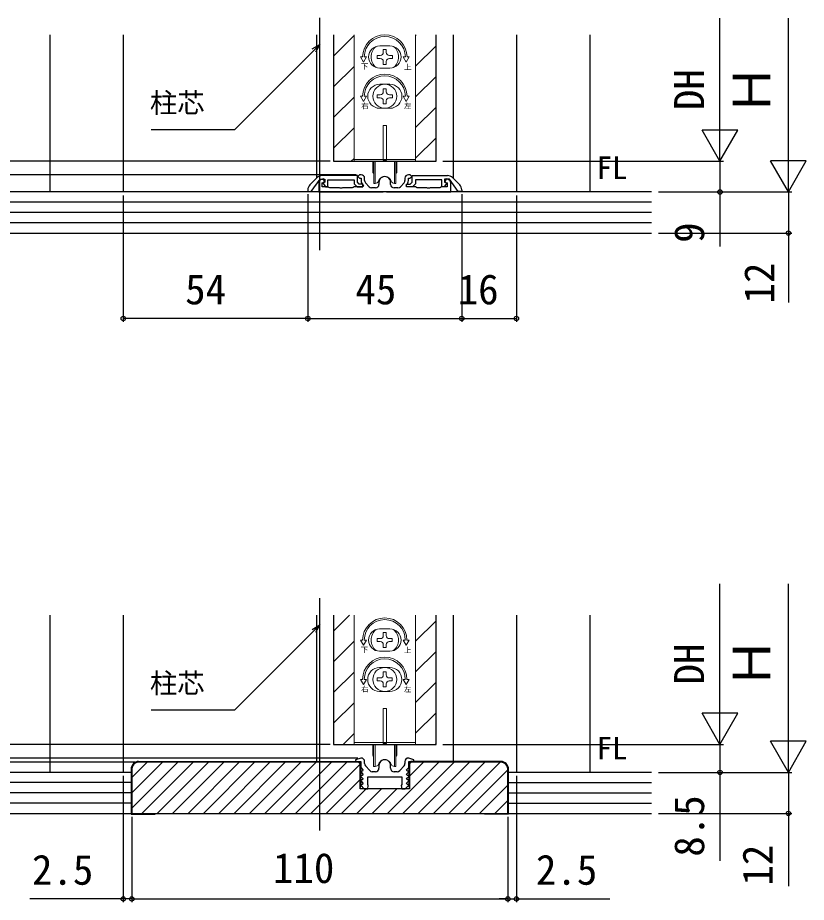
# Model space of a CAD drawing. Units: millimetres, scale not verified. Extents: x -525 to 525, y -783 to 779.
# Drawn here: x -399.9 to -169.2, y -256.2 to 2.6 of the extents above; entities that cross this region are included whole.
import ezdxf
from ezdxf.enums import TextEntityAlignment as Align

# ---------------------------------------------------------------- set-up
doc = ezdxf.new("R2010")
doc.units = ezdxf.units.MM
doc.header["$LTSCALE"] = 4
for name, color, linetype in [('0-2_USER1', 3, 'Continuous'), ('0-3_YKK_11', 7, 'Continuous'), ('0-5_YKK_12', 2, 'Continuous'), ('0-8_YKK_D', 6, 'Continuous'), ('0-A_YSS_K', 3, 'Continuous'), ('0-B_YSS_KE', 3, 'Continuous')]:
    doc.layers.add(name, color=color, linetype=linetype)
doc.layers.add('0-6_YKK_13', color=4, linetype='Continuous', lineweight=18)
doc.styles.add('ＭＳ ゴシック', font='')
doc.styles.get('ＭＳ ゴシック').set_extended_font_data('MS Gothic')

msp = doc.modelspace()

# ---------------------------------------------------------------- linework, layer by layer
at = {"layer": '0-3_YKK_11'}
for p, q in [((-300.504, -43.574), (-310.875, -43.574)), ((-284.503, -43.574), (-274.131, -43.574)), ((-312.29, -44.16), (-314.418, -46.288)), ((-311.803, -45.774), (-311.803, -48.376)), ((-298.403, -44.995), (-298.403, -44.376)), ((-297.102, -46.84), (-298.151, -45.66)), ((-294.203, -45.576), (-294.203, -46.176)), ((-290.803, -46.176), (-290.803, -45.576)), ((-286.856, -45.66), (-287.905, -46.84)), ((-286.603, -44.376), (-286.603, -44.995)), ((-272.717, -44.16), (-270.589, -46.288)), ((-295.203, -47.176), (-296.354, -47.176)), ((-288.653, -47.176), (-289.803, -47.176)), ((-298.403, -215.575), (-298.403, -214.959)), ((-296.901, -217.628), (-298.147, -216.244)), ((-294.203, -216.159), (-294.203, -216.959)), ((-290.803, -216.959), (-290.803, -216.159)), ((-286.86, -216.244), (-288.106, -217.628)), ((-286.603, -214.959), (-286.603, -215.575)), ((-295.203, -217.959), (-296.158, -217.959)), ((-288.849, -217.959), (-289.803, -217.959))]:
    msp.add_line(p, q, dxfattribs=at)
for points in [[(-315.004, -47.702), (-315.004, -48.274), (-314.004, -48.274), (-311.404, -44.574), (-310.004, -44.574), (-310.004, -45.482), (-310.672, -45.725), (-309.867, -46.874), (-309.204, -46.874), (-309.204, -44.774), (-301.504, -44.774), (-301.504, -45.957), (-300.587, -46.874), (-298.904, -46.874), (-298.904, -46.074), (-299.972, -46.074), (-300.504, -45.543), (-300.504, -43.574)], [(-299.403, -43.376), (-299.903, -43.376), (-300.403, -43.876), (-299.903, -44.376), (-299.403, -44.376), (-299.403, -44.995)], [(-270.003, -47.702), (-270.003, -48.274), (-271.003, -48.274), (-273.603, -44.574), (-275.003, -44.574), (-275.003, -45.482), (-274.335, -45.725), (-275.139, -46.874), (-275.803, -46.874), (-275.803, -44.774), (-283.503, -44.774), (-283.503, -45.957), (-284.42, -46.874), (-286.103, -46.874), (-286.103, -46.074), (-285.034, -46.074), (-284.503, -45.543), (-284.503, -43.574)], [(-285.603, -44.995), (-285.603, -44.376), (-285.103, -44.376), (-284.603, -43.876), (-285.103, -43.376), (-285.603, -43.376)], [(-311.803, -48.376), (-292.962, -48.376), (-292.778, -48.256), (-292.228, -48.256), (-292.045, -48.376), (-273.203, -48.376), (-273.203, -45.774)], [(-298.898, -46.324), (-298.742, -46.5), (-298.911, -46.876), (-301.503, -46.876), (-301.763, -47.026), (-302.023, -47.176), (-304.845, -47.176), (-305.028, -47.296), (-305.578, -47.296), (-305.762, -47.176), (-308.584, -47.176), (-308.844, -47.026), (-309.103, -46.876), (-310.803, -46.876), (-310.803, -45.704), (-310.119, -45.455), (-310.461, -44.515), (-311.08, -44.74)], [(-273.927, -44.74), (-274.546, -44.515), (-274.888, -45.455), (-274.203, -45.704), (-274.203, -46.876), (-275.903, -46.876), (-276.163, -47.026), (-276.423, -47.176), (-279.245, -47.176), (-279.428, -47.296), (-279.978, -47.296), (-280.162, -47.176), (-282.984, -47.176), (-283.244, -47.026), (-283.503, -46.876), (-286.096, -46.876), (-286.265, -46.5), (-286.109, -46.324)], [(-299.403, -213.959), (-299.503, -213.959), (-301.036, -214.45), (-300.957, -214.959), (-299.503, -214.959), (-299.503, -216.76), (-298.892, -217.371), (-299.053, -217.759), (-299.415, -217.759), (-299.529, -218.034), (-298.892, -218.671), (-299.053, -219.059), (-299.415, -219.059), (-299.529, -219.334), (-298.892, -219.971), (-299.053, -220.359), (-299.415, -220.359), (-299.529, -220.634), (-298.892, -221.271), (-299.053, -221.659), (-299.416, -221.659), (-299.529, -221.933), (-298.503, -222.959), (-297.503, -222.959), (-297.316, -221.995), (-297.503, -221.717), (-297.503, -219.459)], [(-297.503, -219.459), (-287.503, -219.459), (-287.503, -221.717), (-287.691, -221.995), (-287.503, -222.959), (-286.503, -222.959), (-285.478, -221.933), (-285.591, -221.659), (-285.954, -221.659), (-286.115, -221.271), (-285.478, -220.634), (-285.592, -220.359), (-285.954, -220.359), (-286.115, -219.971), (-285.478, -219.334), (-285.592, -219.059), (-285.954, -219.059), (-286.115, -218.671), (-285.478, -218.034), (-285.592, -217.759), (-285.954, -217.759), (-286.115, -217.371), (-285.503, -216.76), (-285.503, -214.959), (-284.05, -214.959), (-283.971, -214.45), (-285.503, -213.959), (-285.603, -213.959)]]:
    msp.add_lwpolyline(points, dxfattribs=at)
for centre, radius, start, end in [((-310.875, -45.574), 2, 90, 134.99999), ((-299.403, -44.376), 1, 0.00001, 89.99999), ((-292.503, -45.576), 1.7, 359.99999, 180.00001), ((-285.603, -44.376), 1, 90.00001, 179.99999), ((-274.131, -45.574), 2, 45.00001, 90), ((-313.004, -47.702), 2, 135.00001, 180), ((-310.703, -45.774), 1.1, 110.00001, 179.99998), ((-297.403, -44.995), 2, 180.00001, 221.63353), ((-297.403, -44.995), 1, 180.00003, 221.63355), ((-295.203, -46.176), 1, 270.00001, 359.99999), ((-289.803, -46.176), 1, 180.00001, 269.99999), ((-287.603, -44.995), 1, 318.36645, 359.99997), ((-287.603, -44.995), 2, 318.36647, 359.99999), ((-274.303, -45.774), 1.1, 0.00002, 69.99999), ((-272.003, -47.702), 2, 360, 44.99999), ((-296.354, -46.176), 1, 221.63354, 270), ((-288.653, -46.176), 1, 270, 318.36646), ((-299.403, -214.959), 1, 0.00001, 89.99999), ((-292.503, -216.159), 1.7, 359.99999, 180.00001), ((-285.603, -214.959), 1, 90.00001, 179.99999), ((-297.403, -215.575), 1, 180.00001, 221.98721), ((-295.203, -216.959), 1, 270.00001, 359.99999), ((-289.803, -216.959), 1, 180.00001, 269.99999), ((-287.603, -215.575), 1, 318.01279, 359.99999), ((-296.158, -216.959), 1, 221.98723, 270.00001), ((-288.849, -216.959), 1, 269.99999, 318.01277)]:
    msp.add_arc(centre, radius, start, end, dxfattribs=at)
at = {"layer": '0-5_YKK_12'}
for p, q in [((-311.503, -65.376), (-311.503, 2.614)), ((-390.487, -2.376), (-390.487, -48.376)), ((-368.988, -2.389), (-368.988, -48.376)), ((-312.488, -2.389), (-312.488, -44.373)), ((-307.488, -2.389), (-307.488, -39.376)), ((-307.488, -2.389), (-307.488, -39.376)), ((-283.488, -2.602), (-283.274, -2.388)), ((-272.488, -2.389), (-272.488, -44.374)), ((-253.988, -2.389), (-253.988, -48.376)), ((-232.489, -2.389), (-232.489, -48.376)), ((-307.488, -8.642), (-301.488, -2.642)), ((-283.488, -11.582), (-277.488, -5.582)), ((-307.488, -17.622), (-301.488, -11.622)), ((-283.488, -20.563), (-277.488, -14.563)), ((-307.488, -26.602), (-301.488, -20.602)), ((-283.488, -29.543), (-277.488, -23.543)), ((-307.488, -35.582), (-301.488, -29.582)), ((-283.488, -38.523), (-277.488, -32.523)), ((-302.301, -39.376), (-301.488, -38.563)), ((-311.503, -235.162), (-311.503, -167.159)), ((-390.502, -172.162), (-390.502, -218.162)), ((-369.003, -172.162), (-369.003, -218.162)), ((-312.503, -172.162), (-312.503, -214.965)), ((-307.503, -172.162), (-307.503, -209.962)), ((-307.503, -176.838), (-302.828, -172.162)), ((-272.503, -172.162), (-272.503, -214.965)), ((-254.003, -172.162), (-254.003, -218.162)), ((-232.505, -172.162), (-232.505, -218.162)), ((-283.503, -179.778), (-277.503, -173.778)), ((-307.503, -185.818), (-301.503, -179.818)), ((-283.503, -188.759), (-277.503, -182.759)), ((-307.503, -194.798), (-301.503, -188.798)), ((-283.503, -197.739), (-277.503, -191.739)), ((-307.503, -203.778), (-301.503, -197.778)), ((-283.503, -206.719), (-277.503, -200.719)), ((-304.707, -209.962), (-301.503, -206.759)), ((-277.766, -209.962), (-277.503, -209.699))]:
    msp.add_line(p, q, dxfattribs=at)
for points in [[(-307.488, -39.376), (-277.488, -39.376), (-277.488, -2.389)], [(-307.503, -209.962), (-277.503, -209.962), (-277.503, -172.162)]]:
    msp.add_lwpolyline(points, dxfattribs=at)
at = {"layer": '0-6_YKK_13'}
for p, q in [((-301.488, -2.376), (-301.488, -31.876)), ((-283.488, -31.876), (-283.488, -2.376)), ((-290.988, -5.626), (-293.988, -5.626)), ((-292.928, -6.676), (-292.928, -7.556)), ((-292.048, -6.676), (-292.928, -6.676)), ((-292.048, -7.556), (-292.048, -6.676)), ((-299.604, -8.876), (-298.988, -8.876)), ((-298.738, -10.376), (-299.604, -8.876)), ((-298.738, -10.376), (-297.872, -8.876)), ((-298.488, -8.876), (-297.872, -8.876)), ((-293.808, -8.436), (-294.688, -8.436)), ((-294.688, -8.436), (-294.688, -9.316)), ((-294.688, -9.316), (-293.808, -9.316)), ((-292.928, -10.196), (-292.928, -11.076)), ((-292.048, -11.076), (-292.048, -10.196)), ((-290.288, -8.436), (-291.168, -8.436)), ((-291.168, -9.316), (-290.288, -9.316)), ((-290.288, -9.316), (-290.288, -8.436)), ((-286.488, -8.876), (-287.104, -8.876)), ((-286.238, -10.376), (-287.104, -8.876)), ((-290.988, -12.126), (-293.988, -12.126)), ((-292.928, -11.076), (-292.048, -11.076)), ((-293.988, -16.876), (-290.988, -16.876)), ((-299.604, -20.376), (-298.988, -20.376)), ((-298.738, -21.876), (-299.604, -20.376)), ((-298.738, -21.876), (-297.872, -20.376)), ((-298.488, -20.376), (-297.872, -20.376)), ((-293.808, -19.936), (-294.688, -19.936)), ((-294.688, -19.936), (-294.688, -20.816)), ((-292.928, -18.176), (-292.928, -19.056)), ((-292.048, -18.176), (-292.928, -18.176)), ((-292.048, -19.056), (-292.048, -18.176)), ((-290.288, -19.936), (-291.168, -19.936)), ((-290.288, -20.816), (-290.288, -19.936)), ((-286.238, -21.876), (-287.104, -20.376)), ((-286.488, -20.376), (-287.104, -20.376)), ((-286.238, -21.876), (-285.372, -20.376)), ((-285.372, -20.376), (-285.988, -20.376)), ((-294.688, -20.816), (-293.808, -20.816)), ((-292.928, -21.696), (-292.928, -22.576)), ((-292.928, -22.576), (-292.048, -22.576)), ((-292.048, -22.576), (-292.048, -21.696)), ((-291.168, -20.816), (-290.288, -20.816)), ((-293.988, -23.876), (-290.988, -23.876)), ((-292.988, -28.876), (-291.988, -28.876)), ((-292.988, -39.076), (-292.988, -28.876)), ((-291.988, -28.876), (-291.988, -39.076)), ((-301.488, -31.876), (-301.488, -39.376)), ((-301.488, -38.876), (-283.488, -38.876)), ((-295.988, -42.624), (-295.988, -39.376)), ((-295.738, -45.876), (-295.738, -39.376)), ((-295.338, -45.876), (-295.338, -39.376)), ((-291.988, -39.076), (-292.988, -39.076)), ((-289.638, -45.876), (-289.638, -39.376)), ((-288.988, -39.376), (-288.988, -42.624)), ((-295.74, -42.919), (-295.738, -42.92)), ((-295.738, -42.876), (-295.738, -45.876)), ((-289.238, -45.876), (-289.238, -42.876)), ((-289.238, -42.92), (-289.236, -42.919)), ((-295.338, -45.876), (-295.738, -45.876)), ((-295.338, -45.876), (-294.719, -45.65)), ((-289.638, -45.876), (-290.258, -45.65)), ((-301.503, -172.162), (-301.503, -202.462)), ((-283.503, -202.462), (-283.503, -172.162)), ((-291.003, -176.212), (-294.003, -176.212)), ((-292.943, -177.262), (-292.943, -178.142)), ((-292.063, -177.262), (-292.943, -177.262)), ((-292.063, -178.142), (-292.063, -177.262)), ((-299.619, -179.462), (-299.003, -179.462)), ((-298.753, -180.962), (-299.619, -179.462)), ((-298.753, -180.962), (-297.887, -179.462)), ((-298.503, -179.462), (-297.887, -179.462)), ((-293.823, -179.022), (-294.703, -179.022)), ((-294.703, -179.022), (-294.703, -179.902)), ((-294.703, -179.902), (-293.823, -179.902)), ((-292.943, -180.782), (-292.943, -181.662)), ((-292.063, -181.662), (-292.063, -180.782)), ((-290.303, -179.022), (-291.183, -179.022)), ((-291.183, -179.902), (-290.303, -179.902)), ((-290.303, -179.902), (-290.303, -179.022)), ((-286.503, -179.462), (-287.119, -179.462)), ((-286.253, -180.962), (-287.119, -179.462)), ((-291.003, -182.712), (-294.003, -182.712)), ((-292.943, -181.662), (-292.063, -181.662)), ((-294.003, -187.462), (-291.003, -187.462)), ((-292.943, -188.762), (-292.943, -189.642)), ((-292.063, -188.762), (-292.943, -188.762)), ((-292.063, -189.642), (-292.063, -188.762)), ((-299.619, -190.962), (-299.003, -190.962)), ((-298.753, -192.462), (-299.619, -190.962)), ((-298.753, -192.462), (-297.887, -190.962)), ((-298.503, -190.962), (-297.887, -190.962)), ((-293.823, -190.522), (-294.703, -190.522)), ((-294.703, -190.522), (-294.703, -191.402)), ((-294.703, -191.402), (-293.823, -191.402)), ((-290.303, -190.522), (-291.183, -190.522)), ((-291.183, -191.402), (-290.303, -191.402)), ((-290.303, -191.402), (-290.303, -190.522)), ((-286.253, -192.462), (-287.119, -190.962)), ((-286.503, -190.962), (-287.119, -190.962)), ((-286.253, -192.462), (-285.387, -190.962)), ((-285.387, -190.962), (-286.003, -190.962)), ((-292.943, -192.282), (-292.943, -193.162)), ((-292.943, -193.162), (-292.063, -193.162)), ((-292.063, -193.162), (-292.063, -192.282)), ((-294.003, -194.462), (-291.003, -194.462)), ((-293.003, -199.462), (-292.003, -199.462)), ((-293.003, -209.662), (-293.003, -199.462)), ((-292.003, -199.462), (-292.003, -209.662)), ((-301.503, -202.462), (-301.503, -209.962)), ((-301.503, -209.462), (-283.503, -209.462)), ((-296.003, -213.21), (-296.003, -209.962)), ((-295.753, -216.462), (-295.753, -209.962)), ((-295.353, -216.462), (-295.353, -209.962)), ((-292.003, -209.662), (-293.003, -209.662)), ((-289.653, -216.462), (-289.653, -209.962)), ((-289.003, -209.962), (-289.003, -213.21)), ((-295.756, -213.506), (-295.753, -213.506)), ((-295.753, -213.462), (-295.753, -216.462)), ((-289.253, -216.462), (-289.253, -213.462)), ((-289.253, -213.506), (-289.251, -213.506)), ((-295.353, -216.462), (-295.753, -216.462)), ((-295.353, -216.462), (-294.734, -216.236)), ((-289.653, -216.462), (-290.273, -216.236))]:
    msp.add_line(p, q, dxfattribs=at)
for points in [[(-286.238, -10.376), (-285.372, -8.876), (-285.988, -8.876)], [(-283.488, -31.876), (-283.488, -39.376), (-301.488, -39.376)], [(-289.238, -39.376), (-289.238, -45.876), (-289.638, -45.876)], [(-286.253, -180.962), (-285.387, -179.462), (-286.003, -179.462)], [(-283.503, -202.462), (-283.503, -209.962), (-301.503, -209.962)], [(-289.253, -209.962), (-289.253, -216.462), (-289.653, -216.462)]]:
    msp.add_lwpolyline(points, dxfattribs=at)
for centre in [(-292.488, -20.376), (-292.503, -190.962)]:
    msp.add_circle(centre, 3.5, dxfattribs=at)
for centre, radius, start, end in [((-292.488, -8.876), 6.5, 0, 180), ((-292.488, -8.876), 6, 0, 180), ((-293.988, -8.876), 3.25, 90, 270), ((-292.488, -8.876), 4, 129.83844, 230.16156), ((-293.808, -7.556), 0.88, 270, 0), ((-291.168, -7.556), 0.88, 180, 270), ((-290.988, -8.876), 3.25, 270, 90), ((-292.488, -8.876), 4, 309.83844, 50.16156), ((-293.808, -10.196), 0.88, 0, 90), ((-291.168, -10.196), 0.88, 90, 180), ((-292.488, -20.376), 6.5, 0, 180), ((-292.488, -20.376), 6, 0, 180), ((-293.988, -20.376), 3.5, 90, 270), ((-290.988, -20.376), 3.5, 270, 90), ((-293.808, -19.056), 0.88, 270, 0), ((-291.168, -19.056), 0.88, 180, 270), ((-293.808, -21.696), 0.88, 0, 90), ((-291.168, -21.696), 0.88, 90, 180), ((-295.688, -42.624), 0.3, 180, 260), ((-292.488, -45.876), 2, 16.15012, 163.84988), ((-289.288, -42.624), 0.3, 280, 0), ((-294.89, -45.18), 0.5, 290, 343.84988), ((-290.087, -45.18), 0.5, 196.15012, 250), ((-292.503, -179.462), 6.5, 0, 180), ((-292.503, -179.462), 6, 0, 180), ((-294.003, -179.462), 3.25, 90, 270), ((-292.503, -179.462), 4, 129.83844, 230.16156), ((-293.823, -178.142), 0.88, 270, 0), ((-291.183, -178.142), 0.88, 180, 270), ((-291.003, -179.462), 3.25, 270, 90), ((-292.503, -179.462), 4, 309.83844, 50.16156), ((-293.823, -180.782), 0.88, 0, 90), ((-291.183, -180.782), 0.88, 90, 180), ((-292.503, -190.962), 6.5, 0, 180), ((-292.503, -190.962), 6, 0, 180), ((-294.003, -190.962), 3.5, 90, 270), ((-291.003, -190.962), 3.5, 270, 90), ((-293.823, -189.642), 0.88, 270, 0), ((-293.823, -192.282), 0.88, 0, 90), ((-291.183, -189.642), 0.88, 180, 270), ((-291.183, -192.282), 0.88, 90, 180), ((-295.703, -213.21), 0.3, 180, 260), ((-292.503, -216.462), 2, 16.15012, 163.84988), ((-289.303, -213.21), 0.3, 280, 0), ((-294.905, -215.767), 0.5, 290, 343.84988), ((-290.102, -215.767), 0.5, 196.15012, 250)]:
    msp.add_arc(centre, radius, start, end, dxfattribs=at)
at = {"layer": '0-8_YKK_D'}
for p, q in [((-194.438, -28.876), (-194.438, 2.471)), ((-174.438, -37.876), (-174.438, 2.471)), ((-194.438, -39.376), (-194.438, -21.189)), ((-194.438, -39.376), (-199.688, -30.282)), ((-189.188, -30.282), (-199.688, -30.282)), ((-194.438, -39.376), (-189.188, -30.282)), ((-174.438, -48.376), (-174.438, -30.189)), ((-308.488, -39.376), (-427.701, -39.376)), ((-275.488, -39.376), (-193.438, -39.376)), ((-230.488, -39.376), (-193.438, -39.376)), ((-174.438, -48.376), (-179.688, -39.282)), ((-169.188, -39.282), (-179.688, -39.282)), ((-174.438, -48.376), (-169.188, -39.282)), ((-300.888, -43.376), (-427.701, -43.376)), ((-300.888, -43.376), (-427.701, -43.376)), ((-315.004, -48.974), (-315.004, -86.379)), ((-315.004, -48.974), (-315.004, -86.379)), ((-270.003, -48.974), (-270.003, -86.379)), ((-270.003, -48.974), (-270.003, -86.379)), ((-212.438, -48.376), (-173.438, -48.376)), ((-212.438, -48.376), (-173.438, -48.376)), ((-212.438, -48.376), (-193.438, -48.376)), ((-369.003, -49.376), (-369.003, -86.379)), ((-254.003, -49.376), (-254.003, -86.379)), ((-212.438, -60.376), (-173.438, -60.376)), ((-315.004, -85.379), (-369.003, -85.379)), ((-315.004, -85.379), (-270.003, -85.379)), ((-270.003, -85.379), (-254.003, -85.379)), ((-194.438, -199.462), (-194.438, -163.011)), ((-174.438, -207.662), (-174.438, -163.011)), ((-194.438, -209.962), (-194.438, -191.776)), ((-194.438, -209.962), (-199.688, -200.869)), ((-189.188, -200.869), (-199.688, -200.869)), ((-194.438, -209.962), (-189.188, -200.869)), ((-174.438, -218.162), (-174.438, -199.976)), ((-174.438, -218.162), (-179.688, -209.069)), ((-169.188, -209.069), (-179.688, -209.069)), ((-174.438, -218.162), (-169.188, -209.069)), ((-308.488, -209.962), (-431.502, -209.962)), ((-275.488, -209.962), (-193.438, -209.962)), ((-223.938, -209.962), (-193.438, -209.962)), ((-300.414, -213.959), (-431.502, -213.959)), ((-300.414, -213.959), (-431.502, -213.959)), ((-365.488, -215.162), (-411.502, -215.162)), ((-369.003, -219.162), (-369.003, -256.165)), ((-254.003, -219.162), (-254.003, -256.165)), ((-212.438, -218.162), (-173.438, -218.162)), ((-212.438, -218.162), (-173.438, -218.162)), ((-212.438, -218.162), (-193.438, -218.162)), ((-212.438, -230.162), (-173.438, -230.162)), ((-366.503, -231.162), (-366.503, -256.165)), ((-366.503, -231.162), (-366.503, -256.165)), ((-256.503, -231.162), (-256.503, -256.165)), ((-256.503, -231.162), (-256.503, -256.165)), ((-369.003, -255.165), (-396.331, -255.165)), ((-366.503, -255.165), (-369.003, -255.165)), ((-366.503, -255.165), (-256.503, -255.165)), ((-366.503, -255.165), (-363.953, -255.165)), ((-256.503, -255.165), (-259.053, -255.165)), ((-256.503, -255.165), (-254.003, -255.165)), ((-254.003, -255.165), (-226.676, -255.165))]:
    msp.add_line(p, q, dxfattribs=at)
for points in [[(-311.488, -5.221), (-313.291, -7.024), (-336.464, -30.197), (-360.856, -30.197)], [(-313.774, -6.541), (-311.488, -5.221), (-312.808, -7.507)], [(-194.438, -39.376), (-194.438, -48.376), (-194.438, -64.294)], [(-174.438, -48.376), (-174.438, -60.376), (-174.438, -80.653)], [(-311.487, -174.994), (-313.29, -176.797), (-336.463, -199.97), (-360.855, -199.97)], [(-313.773, -176.314), (-311.487, -174.994), (-312.807, -177.28)], [(-194.438, -209.962), (-194.438, -218.162), (-194.438, -244.007)], [(-174.438, -218.162), (-174.438, -230.162), (-174.438, -251.439)]]:
    msp.add_lwpolyline(points, dxfattribs=at)
for centre in [(-194.438, -48.376), (-174.438, -60.376), (-369.003, -85.379), (-315.004, -85.379), (-315.004, -85.379), (-270.003, -85.379), (-270.003, -85.379), (-254.003, -85.379), (-194.438, -218.162), (-174.438, -230.162), (-369.003, -255.165), (-366.503, -255.165), (-366.503, -255.165), (-256.503, -255.165), (-256.503, -255.165), (-254.003, -255.165)]:
    msp.add_circle(centre, 0.637, dxfattribs=at)
at = {"layer": '0-A_YSS_K'}
for p, q in [((-214.438, -48.376), (-406.701, -48.376)), ((-214.438, -51.376), (-406.701, -51.376)), ((-214.438, -54.376), (-406.701, -54.376)), ((-214.438, -57.376), (-406.701, -57.376)), ((-406.701, -60.376), (-272.488, -60.376)), ((-277.688, -60.376), (-214.438, -60.376)), ((-366.503, -219.66), (-362.006, -215.162)), ((-366.503, -224.15), (-357.516, -215.162)), ((-366.503, -228.64), (-353.025, -215.162)), ((-363.535, -230.162), (-348.535, -215.162)), ((-359.045, -230.162), (-344.045, -215.162)), ((-354.555, -230.162), (-339.555, -215.162)), ((-350.065, -230.162), (-335.065, -215.162)), ((-345.575, -230.162), (-330.575, -215.162)), ((-341.085, -230.162), (-326.085, -215.162)), ((-336.595, -230.162), (-321.595, -215.162)), ((-332.104, -230.162), (-317.104, -215.162)), ((-327.614, -230.162), (-312.614, -215.162)), ((-323.124, -230.162), (-308.124, -215.162)), ((-318.634, -230.162), (-303.634, -215.162)), ((-314.144, -230.162), (-299.703, -215.722)), ((-291.693, -230.162), (-276.693, -215.162)), ((-287.203, -230.162), (-272.203, -215.162)), ((-285.303, -219.282), (-281.183, -215.162)), ((-282.713, -230.162), (-267.713, -215.162)), ((-278.223, -230.162), (-263.223, -215.162)), ((-273.733, -230.162), (-258.733, -215.162)), ((-366.688, -218.162), (-406.701, -218.162)), ((-269.243, -230.162), (-256.503, -217.423)), ((-214.438, -218.162), (-256.288, -218.162)), ((-366.688, -221.162), (-406.701, -221.162)), ((-309.654, -230.162), (-299.703, -220.212)), ((-264.753, -230.162), (-256.503, -221.913)), ((-256.288, -221.162), (-214.438, -221.162)), ((-366.688, -224.162), (-406.701, -224.162)), ((-305.164, -230.162), (-297.964, -222.962)), ((-300.674, -230.162), (-293.474, -222.962)), ((-296.183, -230.162), (-288.983, -222.962)), ((-256.288, -224.162), (-214.438, -224.162)), ((-366.688, -227.162), (-406.701, -227.162)), ((-260.262, -230.162), (-256.503, -226.403)), ((-256.288, -227.162), (-214.438, -227.162)), ((-406.716, -230.162), (-214.454, -230.162))]:
    msp.add_line(p, q, dxfattribs=at)
at = {"layer": '0-B_YSS_KE'}
for p, q in [((-366.703, -217.162), (-366.703, -230.362)), ((-364.503, -214.962), (-300.121, -214.962)), ((-299.503, -215.579), (-300.121, -214.962)), ((-299.503, -221.862), (-299.503, -215.579)), ((-284.886, -214.962), (-285.503, -215.579)), ((-285.503, -215.579), (-285.503, -221.862)), ((-258.503, -214.962), (-284.886, -214.962)), ((-256.503, -230.162), (-256.503, -217.162)), ((-256.303, -230.362), (-256.303, -217.162)), ((-299.703, -222.362), (-299.503, -222.362)), ((-299.503, -222.362), (-299.503, -221.862)), ((-285.503, -221.862), (-285.503, -222.362)), ((-285.503, -222.362), (-285.303, -222.362)), ((-359.703, -230.362), (-359.703, -230.162)), ((-263.303, -230.362), (-263.303, -230.162)), ((-366.703, -230.362), (-359.703, -230.362)), ((-256.303, -230.362), (-263.303, -230.362))]:
    msp.add_line(p, q, dxfattribs=at)
for points in [[(-366.503, -217.162), (-366.503, -230.162), (-256.503, -230.162)], [(-258.503, -215.162), (-284.803, -215.162), (-285.303, -215.662), (-285.303, -221.862), (-285.303, -222.962), (-299.703, -222.962), (-299.703, -221.862), (-299.703, -215.662), (-300.203, -215.162), (-364.503, -215.162)]]:
    msp.add_lwpolyline(points, dxfattribs=at)
for centre, radius, start, end in [((-364.503, -217.162), 2.2, 90, 180), ((-364.503, -217.162), 2, 90, 180), ((-258.503, -217.162), 2.2, 0, 90), ((-258.503, -217.162), 2, 0, 90)]:
    msp.add_arc(centre, radius, start, end, dxfattribs=at)

# ---------------------------------------------------------------- texts
at = {"layer": '0-2_USER1', "style": 'ＭＳ ゴシック'}
for p in [(-230.526, -46.556), (-230.526, -216.343)]:
    msp.add_text('FL', height=6.598, dxfattribs=at).set_placement(p, align=Align.BOTTOM_LEFT)
at = {"layer": '0-6_YKK_13', "style": 'ＭＳ ゴシック'}
for s, p in [('下', (-299.518, -12.919)), ('上', (-286.844, -13.088)), ('右', (-299.409, -24.444)), ('左', (-286.868, -24.48)), ('下', (-299.533, -183.506)), ('上', (-286.859, -183.675)), ('右', (-299.424, -195.03)), ('左', (-286.883, -195.066))]:
    msp.add_text(s, height=1.558, dxfattribs=at).set_placement(p, align=Align.BOTTOM_LEFT)
at = {"layer": '0-8_YKK_D', "style": 'ＭＳ ゴシック'}
for s, height, p in [('DH', 8.798, (-196.438, -24.418)), ('Ｈ', 11, (-176.438, -26.055)), ('9', 8.798, (-196.438, -63.248)), ('12', 8.798, (-175.938, -80.994)), ('DH', 8.798, (-196.438, -192.453)), ('Ｈ', 11, (-176.438, -193.689)), ('8.5', 8.798, (-196.438, -242.826)), ('12', 8.798, (-176.438, -251.28))]:
    msp.add_text(s, height=height, rotation=90, dxfattribs=at).set_placement(p, align=Align.BOTTOM_LEFT)
for s, height, p in [('柱芯', 5.865, (-361.209, -26.985)), ('54', 8.798, (-350.901, -83.879)), ('45', 8.798, (-301.094, -83.879)), ('16', 8.798, (-271.174, -83.879)), ('柱芯', 5.865, (-361.208, -196.758)), ('2.5', 8.798, (-395.717, -253.665)), ('110', 8.798, (-325.208, -253.165)), ('2.5', 8.798, (-248.29, -253.665))]:
    msp.add_text(s, height=height, dxfattribs=at).set_placement(p, align=Align.BOTTOM_LEFT)

doc.saveas('drawing.dxf')
